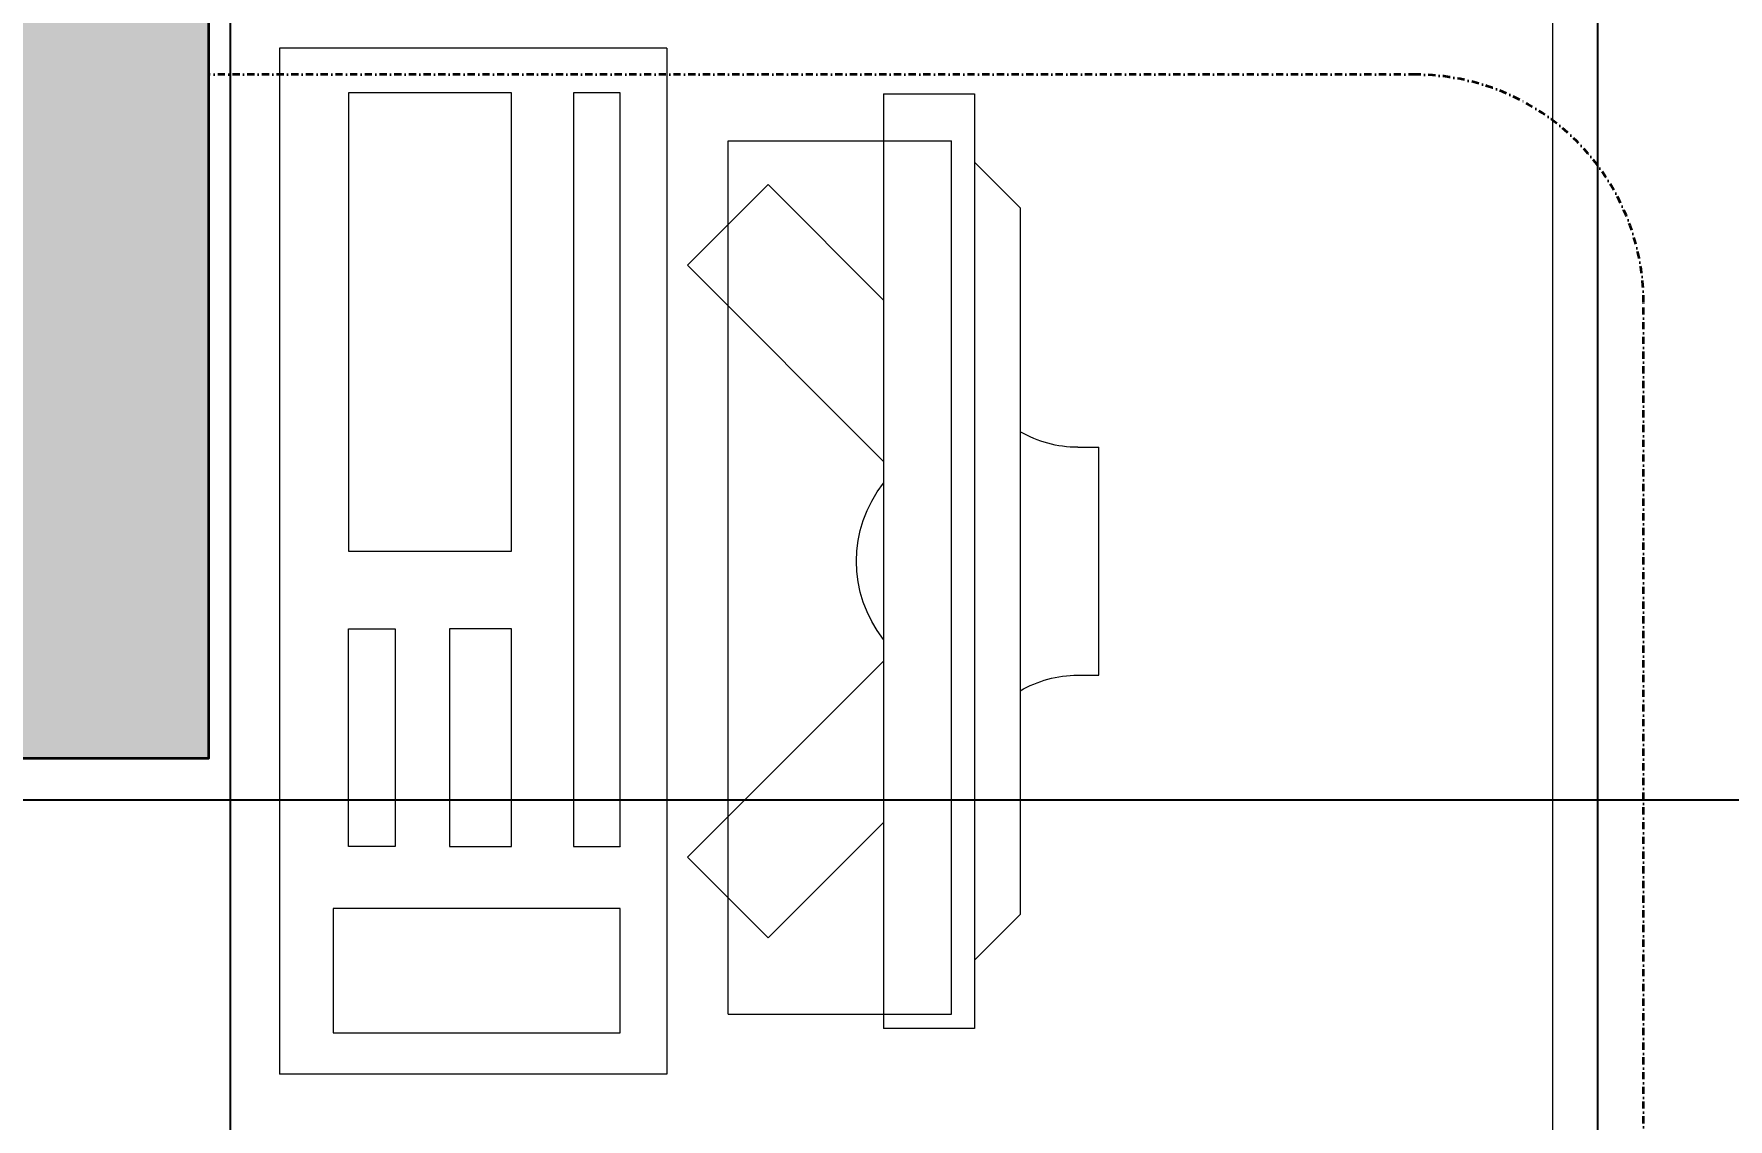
# Model space of a CAD drawing. Extents: x -12260 to 184725, y -29287 to 19916.
# Drawn here: x 39690 to 40433, y -3840 to -3364 of the extents above; entities that cross this region are included whole.
import ezdxf
from ezdxf import colors
from ezdxf.entities.mleader import LeaderData, LeaderLine
from ezdxf.enums import TextEntityAlignment as Align
from ezdxf.math import Vec2, Vec3

# ---------------------------------------------------------------- set-up
doc = ezdxf.new("R2010")
doc.units = 0
doc.header["$LTSCALE"] = 0.25
doc.linetypes.add('DASHDOT', pattern=[25.4, 12.7, -6.35, 0, -6.35])
doc.layers.add('01-First Floor-FUR$0$FALSE CEILING', color=251, linetype='Continuous')
for name, color, linetype, lineweight in [('01-First Floor-FUR$0$LOADING', 253, 'Continuous', 5), ('E-LITE-CIRC-NUMB', 6, 'Continuous', 25), ('E-LITE-CLNG', 150, 'Continuous', 35), ('E-LITE-CLNG-CNDT', 6, 'DASHDOT', 35), ('E-LITE-CTRL', 6, 'Continuous', 25), ('E-LITE-IDEN', 6, 'Continuous', 25), ('E-LITE-TEXT', 6, 'Continuous', 25)]:
    doc.layers.add(name, color=color, linetype=linetype, lineweight=lineweight)
doc.styles.add('DC_Elc_Romans', font='elc_romans.shx', dxfattribs={"width": 0.7})
doc.styles.add('DC_SIMPLEX', font='SIMPLEX.shx', dxfattribs={"width": 0.7})

# ---------------------------------------------------------------- blocks, each defined once
blk = doc.blocks.new('*U215')
h = blk.add_hatch(color=254)
h.dxf.hatch_style = 1
h.paths.add_polyline_path([(-300, 300), (-300, -300), (300, -300), (300, 300)])
edge = h.paths.add_edge_path(flags=16)
edge.add_arc((0, 0), 45, 0, 360)
blk.add_lwpolyline([(-300, 300), (-300, -300), (300, -300), (300, 300)], close=True)
at = {"layer": 'E-LITE-CIRC-NUMB', "style": 'DC_SIMPLEX', "width": 0.7, "flags": 8}
blk.add_attdef('CIRCUIT', text='', height=200, rotation=0, dxfattribs=at).set_placement((-473.9, 300), align=Align.RIGHT)
at = {"layer": 'E-LITE-CTRL', "style": 'DC_SIMPLEX', "width": 0.7, "flags": 8}
blk.add_attdef('CONTROL', (1118.9, -935), '', height=200, rotation=360, dxfattribs=at)
at = {"layer": 'E-LITE-IDEN', "style": 'DC_SIMPLEX', "width": 0.7, "flags": 8}
blk.add_attdef('TYPE', (460.41, 457.65), '', height=200, rotation=360, dxfattribs=at)
blk = doc.blocks.new('DC_Arrow-ArrowEllipse')
at = {"color": 0}
blk.add_ellipse((0, 0), major_axis=(0.4, 0), ratio=0.4, dxfattribs=at)
at = {"color": 0, "ltscale": 0.5}
blk.add_solid([(-1.4, 0.1667), (-0.4, 0), (-1.4, -0.1667)], dxfattribs=at)
blk = doc.blocks.new('01-First Floor-FUR$0$ITCWLS1-P')
at = {"layer": '01-First Floor-FUR$0$LOADING'}
for p, q in [((-0.17, 0.45), (-0.17, 0)), ((-0.17, 0.45), (0, 0.45)), ((0, 0.45), (0, 0)), ((-0.26509, 0.43, 0), (-0.30509, 0.43, 0)), ((-0.30509, 0.43, 0), (-0.30509, 0.02, 0)), ((-0.26509, 0.43, 0), (-0.26509, 0.02, 0)), ((-0.14957, 0.43047), (-0.12914, 0.43047)), ((-0.12914, 0.43047), (-0.12914, 0.40893)), ((-0.197, 0.40939), (-0.295, 0.40939)), ((-0.295, 0.02639), (-0.295, 0.40939)), ((-0.197, 0.02639), (-0.197, 0.40939)), ((-0.32509, 0.38, 0), (-0.30509, 0.4, 0)), ((-0.32509, 0.38, 0), (-0.32509, 0.07, 0)), ((-0.35032, 0.275), (-0.35961, 0.275)), ((-0.35961, 0.175), (-0.35961, 0.275)), ((-0.35032, 0.175), (-0.35961, 0.175)), ((-0.32509, 0.07, 0), (-0.30509, 0.05, 0)), ((-0.197, 0.02639), (-0.295, 0.02639)), ((-0.30509, 0.02, 0), (-0.26509, 0.02, 0)), ((-0.17, 0), (0, 0))]:
    blk.add_line(p, q, dxfattribs=at)
at = {"layer": '01-First Floor-FUR$0$LOADING', "extrusion": (2.48281e-10, 3.18408e-10, -1)}
for p, q in [((-0.26509, 0.33952), (-0.21443, 0.39019)), ((-0.17907, 0.35483), (-0.21443, 0.39019)), ((-0.26509, 0.26881), (-0.17907, 0.35483))]:
    blk.add_line(p, q, dxfattribs=at)
at = {"layer": '01-First Floor-FUR$0$LOADING', "extrusion": (2.48281e-10, -3.18408e-10, -1)}
for p, q in [((-0.26509, 0.18119), (-0.17907, 0.09517)), ((-0.26509, 0.11048), (-0.21443, 0.05981)), ((-0.17907, 0.09517), (-0.21443, 0.05981))]:
    blk.add_line(p, q, dxfattribs=at)
at = {"layer": '01-First Floor-FUR$0$LOADING'}
for points in [[(-0.12914, 0.40893), (-0.12914, 0.09996), (-0.14957, 0.09996), (-0.14957, 0.43047)], [(-0.14957, 0.09997), (-0.14957, 0.09997), (-0.14957, 0.09997), (-0.14957, 0.09997), (-0.14957, 0.09997), (-0.14957, 0.09997), (-0.14957, 0.09997), (-0.14957, 0.09997), (-0.14957, 0.09997)], [(-0.14957, 0.09997), (-0.14957, 0.09997), (-0.14957, 0.09997), (-0.14957, 0.09997), (-0.14957, 0.09997), (-0.14957, 0.09997), (-0.14957, 0.09997), (-0.14957, 0.09997), (-0.14957, 0.09997), (-0.14957, 0.09997), (-0.14957, 0.09997), (-0.14957, 0.09997), (-0.14957, 0.09997), (-0.14957, 0.09997), (-0.14957, 0.09997), (-0.14957, 0.09997), (-0.14957, 0.09997), (-0.14957, 0.09997)], [(-0.14957, 0.09996), (-0.14957, 0.09996), (-0.14957, 0.09996), (-0.14957, 0.09996), (-0.14957, 0.09996), (-0.14957, 0.09996), (-0.14957, 0.09996), (-0.14957, 0.09996), (-0.14957, 0.09996), (-0.14957, 0.09996)], [(-0.14957, 0.09996), (-0.14957, 0.09996), (-0.14957, 0.09996), (-0.14957, 0.09996), (-0.14957, 0.09996), (-0.14957, 0.09996), (-0.14957, 0.09996)], [(-0.14957, 0.09997), (-0.14957, 0.09997), (-0.14957, 0.09997), (-0.14957, 0.09997), (-0.14957, 0.09997), (-0.14957, 0.09997), (-0.14957, 0.09997), (-0.14957, 0.09997), (-0.14957, 0.09997), (-0.14957, 0.09997)], [(-0.14957, 0.09997), (-0.14957, 0.09997), (-0.14957, 0.09997), (-0.14957, 0.09997), (-0.14957, 0.09997), (-0.14957, 0.09997), (-0.14957, 0.09997), (-0.14957, 0.09997), (-0.14957, 0.09997), (-0.14957, 0.09997), (-0.14957, 0.09997), (-0.14957, 0.09997), (-0.14957, 0.09997), (-0.14957, 0.09997), (-0.14957, 0.09997)], [(-0.14957, 0.09997), (-0.14957, 0.09997), (-0.14957, 0.09997), (-0.14957, 0.09997), (-0.14957, 0.09997), (-0.14957, 0.09997), (-0.14957, 0.09997), (-0.14957, 0.09997), (-0.14957, 0.09997), (-0.14957, 0.09997)], [(-0.14957, 0.09997), (-0.14957, 0.09997), (-0.14957, 0.09997), (-0.14957, 0.09997), (-0.14957, 0.09997), (-0.14957, 0.09997), (-0.14957, 0.09997), (-0.14957, 0.09997), (-0.14957, 0.09997), (-0.14957, 0.09997)], [(-0.14957, 0.09996), (-0.14957, 0.09996), (-0.14957, 0.09996), (-0.14957, 0.09996), (-0.14957, 0.09996), (-0.14957, 0.09996), (-0.14957, 0.09996), (-0.14957, 0.09996), (-0.14957, 0.09996), (-0.14957, 0.09996), (-0.14957, 0.09996), (-0.14957, 0.09996), (-0.14957, 0.09996), (-0.14957, 0.09996), (-0.14957, 0.09996), (-0.14957, 0.09996), (-0.14957, 0.09996), (-0.14957, 0.09996), (-0.14957, 0.09997), (-0.14957, 0.09997), (-0.14957, 0.09997), (-0.14957, 0.09997), (-0.14957, 0.09997), (-0.14957, 0.09997), (-0.14957, 0.09997), (-0.14957, 0.09997), (-0.14957, 0.09997), (-0.14957, 0.09997), (-0.14957, 0.09997), (-0.14957, 0.09997), (-0.14957, 0.09997), (-0.14957, 0.09997), (-0.14956, 0.09997), (-0.14956, 0.09997), (-0.14956, 0.09997), (-0.14956, 0.09996), (-0.14956, 0.09996), (-0.14956, 0.09996), (-0.14956, 0.09996), (-0.14956, 0.09996), (-0.14956, 0.09996), (-0.14956, 0.09996), (-0.14956, 0.09996), (-0.14956, 0.09996), (-0.14956, 0.09996), (-0.14956, 0.09996), (-0.14956, 0.09996), (-0.14956, 0.09996), (-0.14957, 0.09996), (-0.14957, 0.09996), (-0.14957, 0.09996), (-0.14957, 0.09996), (-0.14957, 0.09996), (-0.14957, 0.09996)], [(-0.14957, 0.09996), (-0.14957, 0.09996), (-0.14957, 0.09996), (-0.14957, 0.09996), (-0.14957, 0.09996), (-0.14957, 0.09996), (-0.14957, 0.09996), (-0.14957, 0.09996), (-0.14957, 0.09996), (-0.14957, 0.09996), (-0.14957, 0.09997), (-0.14957, 0.09997), (-0.14957, 0.09997), (-0.14957, 0.09996), (-0.14957, 0.09996), (-0.14957, 0.09996), (-0.14957, 0.09996), (-0.14957, 0.09996), (-0.14957, 0.09996), (-0.14957, 0.09997), (-0.14957, 0.09997), (-0.14957, 0.09997), (-0.14957, 0.09997), (-0.14957, 0.09997), (-0.14957, 0.09997), (-0.14957, 0.09997), (-0.14957, 0.09997), (-0.14957, 0.09997), (-0.14957, 0.09997), (-0.14957, 0.09997), (-0.14957, 0.09997), (-0.14957, 0.09997), (-0.14957, 0.09997), (-0.14957, 0.09997), (-0.14957, 0.09997), (-0.14957, 0.09997), (-0.14957, 0.09997), (-0.14957, 0.09997), (-0.14957, 0.09997), (-0.14957, 0.09997), (-0.14957, 0.09997), (-0.14957, 0.09997), (-0.14957, 0.09997), (-0.14957, 0.09997), (-0.14957, 0.09997), (-0.14957, 0.09997), (-0.14957, 0.09997), (-0.14957, 0.09997), (-0.14957, 0.09997), (-0.14957, 0.09997), (-0.14957, 0.09997), (-0.14957, 0.09997), (-0.14957, 0.09997), (-0.14957, 0.09997), (-0.14957, 0.09997), (-0.14957, 0.09997), (-0.14957, 0.09997), (-0.14957, 0.09997), (-0.14957, 0.09997), (-0.14957, 0.09997), (-0.14957, 0.09997), (-0.14957, 0.09997), (-0.14957, 0.09997), (-0.14957, 0.09997), (-0.14957, 0.09997), (-0.14957, 0.09997), (-0.14957, 0.09997), (-0.14957, 0.09997), (-0.14957, 0.09997), (-0.14957, 0.09997), (-0.14957, 0.09997), (-0.14957, 0.09997), (-0.14957, 0.09997), (-0.14957, 0.09997), (-0.14957, 0.09997), (-0.14957, 0.09997), (-0.14957, 0.09997), (-0.14957, 0.09997), (-0.14957, 0.09997), (-0.14957, 0.09997), (-0.14956, 0.09997), (-0.14957, 0.09997), (-0.14957, 0.09997), (-0.14957, 0.09997), (-0.14957, 0.09997), (-0.14956, 0.09997), (-0.14957, 0.09997), (-0.14957, 0.09997), (-0.14957, 0.09997), (-0.14957, 0.09997), (-0.14957, 0.09997), (-0.14957, 0.09997), (-0.14957, 0.09997), (-0.14957, 0.09997), (-0.14957, 0.09997), (-0.14957, 0.09997), (-0.14956, 0.09997), (-0.14957, 0.09996), (-0.14957, 0.09996), (-0.14957, 0.09996), (-0.14956, 0.09996), (-0.14957, 0.09996), (-0.14957, 0.09996), (-0.14957, 0.09996), (-0.14957, 0.09996), (-0.14957, 0.09996), (-0.14957, 0.09996), (-0.14957, 0.09996), (-0.14957, 0.09996), (-0.14957, 0.09996), (-0.14957, 0.09996)], [(-0.14957, 0.09996), (-0.14957, 0.09996), (-0.14957, 0.09996), (-0.14957, 0.09996), (-0.14957, 0.09996), (-0.14957, 0.09996), (-0.14957, 0.09996), (-0.14957, 0.09996)], [(-0.14957, 0.09996), (-0.14957, 0.09996), (-0.14957, 0.09996), (-0.14957, 0.09996), (-0.14957, 0.09996), (-0.14957, 0.09996), (-0.14957, 0.09996), (-0.14957, 0.09996), (-0.14957, 0.09996), (-0.14957, 0.09996), (-0.14957, 0.09996), (-0.14957, 0.09996), (-0.14957, 0.09996), (-0.14957, 0.09996), (-0.14957, 0.09996), (-0.14957, 0.09996), (-0.14957, 0.09996), (-0.14957, 0.09996), (-0.14957, 0.09996), (-0.14957, 0.09996), (-0.14957, 0.09996), (-0.14957, 0.09996), (-0.14957, 0.09996), (-0.14957, 0.09996), (-0.14957, 0.09996), (-0.14957, 0.09996), (-0.14957, 0.09996), (-0.14957, 0.09996), (-0.14957, 0.09996), (-0.14957, 0.09996), (-0.14957, 0.09996), (-0.14957, 0.09996), (-0.14957, 0.09996), (-0.14957, 0.09996), (-0.14957, 0.09996), (-0.14957, 0.09996), (-0.14957, 0.09996), (-0.14957, 0.09996), (-0.14957, 0.09996), (-0.14957, 0.09996), (-0.14957, 0.09996), (-0.14957, 0.09996), (-0.14957, 0.09996), (-0.14957, 0.09996), (-0.14957, 0.09996), (-0.14957, 0.09996), (-0.14957, 0.09996), (-0.14957, 0.09996), (-0.14956, 0.09996), (-0.14956, 0.09996), (-0.14956, 0.09996), (-0.14956, 0.09996), (-0.14957, 0.09996), (-0.14957, 0.09996), (-0.14957, 0.09996), (-0.14957, 0.09996), (-0.14957, 0.09996), (-0.14957, 0.09996), (-0.14956, 0.09996), (-0.14957, 0.09996), (-0.14957, 0.09996), (-0.14957, 0.09996), (-0.14957, 0.09996), (-0.14957, 0.09996), (-0.14957, 0.09996), (-0.14957, 0.09996), (-0.14957, 0.09996), (-0.14957, 0.09996), (-0.14957, 0.09996), (-0.14956, 0.09996), (-0.14956, 0.09996), (-0.14957, 0.09996), (-0.14957, 0.09996), (-0.14957, 0.09996), (-0.14957, 0.09996), (-0.14957, 0.09996), (-0.14957, 0.09996), (-0.14957, 0.09996), (-0.14957, 0.09996), (-0.14957, 0.09996), (-0.14957, 0.09996), (-0.14957, 0.09996), (-0.14957, 0.09996), (-0.14957, 0.09996), (-0.14957, 0.09996), (-0.14957, 0.09996), (-0.14957, 0.09996), (-0.14957, 0.09996), (-0.14957, 0.09996)], [(-0.14957, 0.09996), (-0.14957, 0.09996), (-0.14957, 0.09996), (-0.14957, 0.09996), (-0.14957, 0.09996), (-0.14957, 0.09996), (-0.14957, 0.09996), (-0.14957, 0.09996), (-0.14957, 0.09996), (-0.14957, 0.09996), (-0.14957, 0.09996), (-0.14957, 0.09996)], [(-0.14957, 0.09996), (-0.14957, 0.09996), (-0.14956, 0.09996), (-0.14956, 0.09996), (-0.14956, 0.09996), (-0.14956, 0.09996), (-0.14957, 0.09996)], [(-0.14957, 0.09996), (-0.14957, 0.09996), (-0.14957, 0.09996), (-0.14957, 0.09996), (-0.14957, 0.09996), (-0.14957, 0.09996), (-0.14957, 0.09996), (-0.14957, 0.09996), (-0.14957, 0.09996), (-0.14956, 0.09996), (-0.14956, 0.09996), (-0.14956, 0.09996), (-0.14956, 0.09996), (-0.14956, 0.09996), (-0.14956, 0.09996), (-0.14956, 0.09996), (-0.14957, 0.09996)]]:
    blk.add_lwpolyline(points, dxfattribs=at)
for points in [[(-0.1019, 0.43047), (-0.03039, 0.43047), (-0.03039, 0.22944), (-0.1019, 0.22944)], [(-0.1019, 0.19536), (-0.07466, 0.19536), (-0.07466, 0.09996), (-0.1019, 0.09996)], [(-0.03039, 0.19536), (-0.05082, 0.19536), (-0.05082, 0.09996), (-0.03039, 0.09996)], [(-0.14956, 0.09996), (-0.14956, 0.09996), (-0.14956, 0.09996), (-0.14956, 0.09996), (-0.14956, 0.09996), (-0.14956, 0.09996), (-0.14956, 0.09996), (-0.14956, 0.09996), (-0.14957, 0.09996), (-0.14957, 0.09996), (-0.14957, 0.09996), (-0.14957, 0.09996), (-0.14957, 0.09996), (-0.14957, 0.09996), (-0.14957, 0.09996), (-0.14957, 0.09996), (-0.14957, 0.09996), (-0.14957, 0.09996), (-0.14957, 0.09996), (-0.14957, 0.09996), (-0.14957, 0.09996), (-0.14957, 0.09996), (-0.14957, 0.09996), (-0.14957, 0.09996), (-0.14957, 0.09996), (-0.14957, 0.09996), (-0.14957, 0.09996), (-0.14957, 0.09996), (-0.14957, 0.09996), (-0.14957, 0.09996), (-0.14957, 0.09996), (-0.14957, 0.09996), (-0.14957, 0.09996), (-0.14957, 0.09996), (-0.14957, 0.09996), (-0.14957, 0.09996), (-0.14957, 0.09996), (-0.14957, 0.09996), (-0.14957, 0.09996), (-0.14957, 0.09996), (-0.14957, 0.09996), (-0.14957, 0.09996), (-0.14957, 0.09996), (-0.14957, 0.09996), (-0.14957, 0.09996), (-0.14957, 0.09996), (-0.14957, 0.09996), (-0.14957, 0.09996), (-0.14957, 0.09996), (-0.14957, 0.09996), (-0.14957, 0.09996), (-0.14957, 0.09996), (-0.14957, 0.09996), (-0.14957, 0.09996), (-0.14957, 0.09996), (-0.14957, 0.09996), (-0.14957, 0.09996), (-0.14956, 0.09996), (-0.14956, 0.09996), (-0.14956, 0.09996), (-0.14956, 0.09996), (-0.14956, 0.09996), (-0.14956, 0.09996), (-0.14956, 0.09996), (-0.14956, 0.09996), (-0.14956, 0.09996), (-0.14956, 0.09996), (-0.14956, 0.09996), (-0.14956, 0.09996), (-0.14956, 0.09996), (-0.14956, 0.09996), (-0.14956, 0.09996), (-0.14956, 0.09996), (-0.14956, 0.09996), (-0.14956, 0.09996), (-0.14956, 0.09996), (-0.14956, 0.09996), (-0.14956, 0.09996), (-0.14956, 0.09996), (-0.14956, 0.09996), (-0.14956, 0.09996), (-0.14956, 0.09996), (-0.14956, 0.09996), (-0.14956, 0.09996), (-0.14956, 0.09996), (-0.14956, 0.09996), (-0.14956, 0.09996), (-0.14956, 0.09996), (-0.14956, 0.09996), (-0.14957, 0.09996), (-0.14957, 0.09996), (-0.14957, 0.09996), (-0.14957, 0.09996), (-0.14957, 0.09996), (-0.14957, 0.09996), (-0.14957, 0.09996), (-0.14957, 0.09996), (-0.14957, 0.09996), (-0.14957, 0.09996), (-0.14957, 0.09996), (-0.14957, 0.09996), (-0.14957, 0.09996), (-0.14957, 0.09996), (-0.14957, 0.09996), (-0.14957, 0.09996), (-0.14957, 0.09996), (-0.14957, 0.09996), (-0.14957, 0.09996), (-0.14957, 0.09996), (-0.14957, 0.09996), (-0.14957, 0.09996), (-0.14957, 0.09996), (-0.14957, 0.09996), (-0.14957, 0.09996), (-0.14957, 0.09996), (-0.14957, 0.09996), (-0.14957, 0.09996), (-0.14957, 0.09996), (-0.14957, 0.09996), (-0.14957, 0.09996), (-0.14957, 0.09996), (-0.14957, 0.09996), (-0.14957, 0.09996), (-0.14957, 0.09996), (-0.14957, 0.09996), (-0.14957, 0.09996), (-0.14957, 0.09996), (-0.14957, 0.09996), (-0.14957, 0.09996), (-0.14957, 0.09996), (-0.14957, 0.09996), (-0.14957, 0.09996), (-0.14957, 0.09996), (-0.14957, 0.09996), (-0.14957, 0.09996), (-0.14957, 0.09996), (-0.14957, 0.09996), (-0.14957, 0.09996), (-0.14957, 0.09996), (-0.14957, 0.09996), (-0.14957, 0.09996), (-0.14957, 0.09996), (-0.14957, 0.09996), (-0.14957, 0.09996), (-0.14957, 0.09996), (-0.14957, 0.09996), (-0.14957, 0.09996), (-0.14957, 0.09996), (-0.14957, 0.09996), (-0.14957, 0.09996), (-0.14957, 0.09996), (-0.14957, 0.09996), (-0.14957, 0.09996), (-0.14957, 0.09996), (-0.14956, 0.09996), (-0.14956, 0.09996), (-0.14956, 0.09996), (-0.14956, 0.09996), (-0.14956, 0.09996), (-0.14956, 0.09996), (-0.14956, 0.09996), (-0.14956, 0.09996), (-0.14956, 0.09996), (-0.14956, 0.09996), (-0.14956, 0.09996), (-0.14956, 0.09996), (-0.14956, 0.09996), (-0.14956, 0.09996), (-0.14956, 0.09996), (-0.14956, 0.09996), (-0.14956, 0.09996), (-0.14956, 0.09996), (-0.14956, 0.09996), (-0.14956, 0.09996), (-0.14956, 0.09996), (-0.14956, 0.09996), (-0.14956, 0.09996), (-0.14956, 0.09996), (-0.14956, 0.09996), (-0.14956, 0.09996), (-0.14956, 0.09996), (-0.14956, 0.09996), (-0.14956, 0.09996), (-0.14956, 0.09996), (-0.14956, 0.09996), (-0.14956, 0.09996), (-0.14956, 0.09996), (-0.14956, 0.09996), (-0.14956, 0.09996), (-0.14956, 0.09996), (-0.14956, 0.09996), (-0.14956, 0.09996), (-0.14956, 0.09996), (-0.14956, 0.09996), (-0.14956, 0.09996), (-0.14956, 0.09996), (-0.14956, 0.09996), (-0.14956, 0.09996), (-0.14956, 0.09996), (-0.14956, 0.09996), (-0.14956, 0.09996), (-0.14957, 0.09996), (-0.14957, 0.09996), (-0.14957, 0.09996), (-0.14957, 0.09996), (-0.14957, 0.09996), (-0.14957, 0.09996), (-0.14957, 0.09996), (-0.14957, 0.09996), (-0.14957, 0.09996), (-0.14957, 0.09996), (-0.14957, 0.09996), (-0.14957, 0.09996), (-0.14957, 0.09996), (-0.14957, 0.09996), (-0.14957, 0.09996), (-0.14957, 0.09996), (-0.14957, 0.09996), (-0.14957, 0.09996), (-0.14957, 0.09996), (-0.14957, 0.09996), (-0.14957, 0.09996), (-0.14957, 0.09996), (-0.14957, 0.09996), (-0.14957, 0.09996), (-0.14957, 0.09996), (-0.14957, 0.09996), (-0.14957, 0.09996), (-0.14957, 0.09996), (-0.14957, 0.09996), (-0.14957, 0.09996), (-0.14957, 0.09996), (-0.14957, 0.09996), (-0.14957, 0.09996), (-0.14957, 0.09996), (-0.14956, 0.09996), (-0.14956, 0.09996), (-0.14956, 0.09996), (-0.14956, 0.09996), (-0.14956, 0.09996), (-0.14956, 0.09996), (-0.14956, 0.09996), (-0.14956, 0.09996), (-0.14956, 0.09996), (-0.14956, 0.09996), (-0.14956, 0.09996), (-0.14956, 0.09996), (-0.14956, 0.09996), (-0.14956, 0.09996), (-0.14956, 0.09996), (-0.14956, 0.09996), (-0.14956, 0.09996), (-0.14956, 0.09996), (-0.14956, 0.09996), (-0.14956, 0.09996), (-0.14956, 0.09996), (-0.14956, 0.09996), (-0.14956, 0.09996), (-0.14956, 0.09996), (-0.14956, 0.09996), (-0.14956, 0.09996), (-0.14956, 0.09996), (-0.14956, 0.09996), (-0.14956, 0.09996), (-0.14956, 0.09996), (-0.14956, 0.09996), (-0.14956, 0.09996), (-0.14956, 0.09996), (-0.14956, 0.09996), (-0.14956, 0.09996), (-0.14956, 0.09996), (-0.14956, 0.09996), (-0.14956, 0.09996), (-0.14956, 0.09996), (-0.14956, 0.09996), (-0.14956, 0.09996), (-0.14956, 0.09996)], [(-0.14957, 0.09996), (-0.14957, 0.09996), (-0.14957, 0.09996), (-0.14957, 0.09996), (-0.14957, 0.09996), (-0.14957, 0.09996), (-0.14957, 0.09996), (-0.14957, 0.09996), (-0.14957, 0.09996), (-0.14957, 0.09996), (-0.14957, 0.09996), (-0.14957, 0.09996), (-0.14957, 0.09996), (-0.14957, 0.09996), (-0.14957, 0.09996), (-0.14957, 0.09996), (-0.14957, 0.09996), (-0.14957, 0.09996), (-0.14957, 0.09996), (-0.14957, 0.09996), (-0.14957, 0.09996), (-0.14957, 0.09996), (-0.14957, 0.09996), (-0.14957, 0.09996), (-0.14957, 0.09996), (-0.14957, 0.09996), (-0.14957, 0.09996), (-0.14957, 0.09996), (-0.14957, 0.09996), (-0.14957, 0.09996), (-0.14957, 0.09996), (-0.14957, 0.09996), (-0.14957, 0.09996), (-0.14957, 0.09996), (-0.14957, 0.09996), (-0.14957, 0.09996), (-0.14957, 0.09996), (-0.14957, 0.09996), (-0.14957, 0.09996), (-0.14957, 0.09996), (-0.14957, 0.09996), (-0.14957, 0.09996), (-0.14957, 0.09996), (-0.14957, 0.09996), (-0.14957, 0.09996), (-0.14957, 0.09996), (-0.14957, 0.09996), (-0.14957, 0.09996), (-0.14957, 0.09996), (-0.14957, 0.09996), (-0.14957, 0.09996), (-0.14957, 0.09996), (-0.14957, 0.09996), (-0.14957, 0.09996), (-0.14957, 0.09996), (-0.14957, 0.09996), (-0.14957, 0.09996), (-0.14957, 0.09996), (-0.14957, 0.09996), (-0.14957, 0.09996), (-0.14957, 0.09996), (-0.14957, 0.09996), (-0.14957, 0.09996), (-0.14957, 0.09996), (-0.14957, 0.09996), (-0.14957, 0.09996), (-0.14957, 0.09996), (-0.14957, 0.09996), (-0.14957, 0.09996), (-0.14957, 0.09996), (-0.14957, 0.09996), (-0.14957, 0.09996), (-0.14957, 0.09996), (-0.14957, 0.09996), (-0.14957, 0.09996), (-0.14957, 0.09996), (-0.14957, 0.09996), (-0.14957, 0.09996), (-0.14957, 0.09996), (-0.14957, 0.09996), (-0.14957, 0.09996), (-0.14957, 0.09996), (-0.14957, 0.09996), (-0.14957, 0.09996), (-0.14957, 0.09996), (-0.14957, 0.09996), (-0.14957, 0.09996), (-0.14957, 0.09996), (-0.14957, 0.09996), (-0.14957, 0.09996), (-0.14957, 0.09996), (-0.14957, 0.09996), (-0.14957, 0.09996), (-0.14957, 0.09996), (-0.14957, 0.09996), (-0.14957, 0.09996), (-0.14957, 0.09996), (-0.14957, 0.09996), (-0.14957, 0.09996), (-0.14957, 0.09996), (-0.14957, 0.09996), (-0.14957, 0.09996), (-0.14957, 0.09996), (-0.14957, 0.09996), (-0.14957, 0.09996), (-0.14957, 0.09996), (-0.14957, 0.09996), (-0.14957, 0.09996), (-0.14957, 0.09996), (-0.14957, 0.09996), (-0.14957, 0.09996), (-0.14957, 0.09996), (-0.14957, 0.09996), (-0.14957, 0.09996), (-0.14957, 0.09996), (-0.14957, 0.09996), (-0.14957, 0.09996), (-0.14957, 0.09996), (-0.14957, 0.09996), (-0.14957, 0.09996), (-0.14957, 0.09996), (-0.14957, 0.09996), (-0.14957, 0.09996), (-0.14957, 0.09996), (-0.14957, 0.09996), (-0.14957, 0.09996), (-0.14957, 0.09996), (-0.14957, 0.09996), (-0.14957, 0.09996), (-0.14957, 0.09996), (-0.14957, 0.09996), (-0.14957, 0.09996), (-0.14957, 0.09996), (-0.14957, 0.09996), (-0.14957, 0.09996), (-0.14957, 0.09996), (-0.14957, 0.09996), (-0.14957, 0.09996), (-0.14957, 0.09996), (-0.14957, 0.09996), (-0.14957, 0.09996), (-0.14957, 0.09996), (-0.14957, 0.09996), (-0.14957, 0.09996), (-0.14957, 0.09996), (-0.14957, 0.09996), (-0.14957, 0.09996), (-0.14957, 0.09996), (-0.14957, 0.09996), (-0.14957, 0.09996), (-0.14957, 0.09996), (-0.14957, 0.09996), (-0.14957, 0.09996), (-0.14957, 0.09996), (-0.14957, 0.09996), (-0.14957, 0.09996), (-0.14957, 0.09996), (-0.14957, 0.09996), (-0.14957, 0.09996), (-0.14957, 0.09996), (-0.14957, 0.09996), (-0.14957, 0.09996), (-0.14957, 0.09996), (-0.14957, 0.09996), (-0.14957, 0.09996), (-0.14957, 0.09996), (-0.14957, 0.09996), (-0.14957, 0.09996), (-0.14957, 0.09996), (-0.14957, 0.09996), (-0.14957, 0.09996), (-0.14957, 0.09996), (-0.14957, 0.09996), (-0.14957, 0.09996), (-0.14957, 0.09996), (-0.14957, 0.09996), (-0.14957, 0.09996), (-0.14957, 0.09996), (-0.14957, 0.09996), (-0.14957, 0.09996), (-0.14957, 0.09996), (-0.14957, 0.09996), (-0.14957, 0.09996), (-0.14957, 0.09996), (-0.14957, 0.09996), (-0.14957, 0.09996), (-0.14957, 0.09996), (-0.14957, 0.09996), (-0.14957, 0.09996), (-0.14957, 0.09996), (-0.14957, 0.09996), (-0.14957, 0.09996), (-0.14957, 0.09996), (-0.14957, 0.09996), (-0.14957, 0.09996), (-0.14957, 0.09996), (-0.14957, 0.09996), (-0.14957, 0.09996), (-0.14957, 0.09996), (-0.14957, 0.09996), (-0.14957, 0.09996), (-0.14957, 0.09996), (-0.14957, 0.09996), (-0.14957, 0.09996), (-0.14957, 0.09996), (-0.14957, 0.09996), (-0.14957, 0.09996), (-0.14957, 0.09996), (-0.14957, 0.09996), (-0.14957, 0.09996), (-0.14957, 0.09996), (-0.14957, 0.09996), (-0.14957, 0.09996), (-0.14957, 0.09996)], [(-0.14957, 0.09996), (-0.14957, 0.09996), (-0.14957, 0.09996), (-0.14957, 0.09996), (-0.14957, 0.09996), (-0.14957, 0.09996), (-0.14957, 0.09996), (-0.14957, 0.09996), (-0.14957, 0.09996), (-0.14957, 0.09996), (-0.14957, 0.09996), (-0.14957, 0.09996), (-0.14957, 0.09996), (-0.14957, 0.09996), (-0.14957, 0.09996), (-0.14957, 0.09996), (-0.14957, 0.09996), (-0.14957, 0.09996), (-0.14957, 0.09996), (-0.14957, 0.09996), (-0.14957, 0.09996), (-0.14957, 0.09996), (-0.14957, 0.09996), (-0.14957, 0.09996), (-0.14957, 0.09996), (-0.14957, 0.09996), (-0.14957, 0.09996), (-0.14957, 0.09996), (-0.14957, 0.09996), (-0.14957, 0.09996), (-0.14957, 0.09996), (-0.14957, 0.09996), (-0.14957, 0.09996), (-0.14957, 0.09996), (-0.14957, 0.09996), (-0.14957, 0.09996), (-0.14957, 0.09996), (-0.14957, 0.09996), (-0.14957, 0.09996), (-0.14957, 0.09996), (-0.14957, 0.09996), (-0.14957, 0.09996), (-0.14957, 0.09996), (-0.14957, 0.09996), (-0.14957, 0.09996), (-0.14957, 0.09996), (-0.14957, 0.09996), (-0.14957, 0.09996), (-0.14957, 0.09996), (-0.14957, 0.09996), (-0.14957, 0.09996), (-0.14957, 0.09996), (-0.14957, 0.09996), (-0.14957, 0.09996), (-0.14957, 0.09996), (-0.14957, 0.09996), (-0.14957, 0.09996), (-0.14957, 0.09996), (-0.14957, 0.09996), (-0.14957, 0.09996), (-0.14957, 0.09996), (-0.14957, 0.09996), (-0.14957, 0.09996), (-0.14957, 0.09996), (-0.14957, 0.09996), (-0.14957, 0.09996), (-0.14957, 0.09996), (-0.14957, 0.09996), (-0.14957, 0.09996), (-0.14957, 0.09996), (-0.14957, 0.09996), (-0.14957, 0.09996), (-0.14957, 0.09996), (-0.14957, 0.09996), (-0.14957, 0.09996), (-0.14957, 0.09996), (-0.14957, 0.09996), (-0.14957, 0.09996), (-0.14957, 0.09996), (-0.14957, 0.09996), (-0.14957, 0.09996), (-0.14957, 0.09996), (-0.14957, 0.09996), (-0.14957, 0.09996), (-0.14957, 0.09996), (-0.14957, 0.09996), (-0.14957, 0.09996), (-0.14957, 0.09996), (-0.14957, 0.09996), (-0.14957, 0.09996), (-0.14957, 0.09996), (-0.14957, 0.09996), (-0.14957, 0.09996), (-0.14957, 0.09996), (-0.14957, 0.09996), (-0.14957, 0.09996), (-0.14957, 0.09996), (-0.14957, 0.09996), (-0.14957, 0.09996), (-0.14957, 0.09996), (-0.14957, 0.09996), (-0.14957, 0.09996), (-0.14957, 0.09996), (-0.14957, 0.09996), (-0.14957, 0.09996), (-0.14957, 0.09996), (-0.14957, 0.09996), (-0.14957, 0.09996), (-0.14957, 0.09996), (-0.14957, 0.09996), (-0.14957, 0.09996), (-0.14957, 0.09996), (-0.14957, 0.09996), (-0.14957, 0.09996), (-0.14957, 0.09996), (-0.14957, 0.09996), (-0.14957, 0.09996), (-0.14957, 0.09996), (-0.14957, 0.09996), (-0.14957, 0.09996), (-0.14957, 0.09996), (-0.14957, 0.09996), (-0.14957, 0.09996), (-0.14957, 0.09996), (-0.14957, 0.09996), (-0.14957, 0.09996), (-0.14957, 0.09996), (-0.14957, 0.09996), (-0.14957, 0.09996), (-0.14957, 0.09996), (-0.14957, 0.09996), (-0.14957, 0.09996), (-0.14957, 0.09996), (-0.14957, 0.09996), (-0.14957, 0.09996), (-0.14957, 0.09996), (-0.14957, 0.09996), (-0.14957, 0.09996), (-0.14957, 0.09996), (-0.14957, 0.09996), (-0.14957, 0.09996), (-0.14957, 0.09996), (-0.14957, 0.09996), (-0.14957, 0.09996), (-0.14957, 0.09996), (-0.14957, 0.09996), (-0.14957, 0.09996), (-0.14957, 0.09996), (-0.14957, 0.09996), (-0.14957, 0.09996), (-0.14957, 0.09996), (-0.14957, 0.09996), (-0.14957, 0.09996), (-0.14957, 0.09996), (-0.14957, 0.09996), (-0.14957, 0.09996), (-0.14957, 0.09996), (-0.14957, 0.09996), (-0.14957, 0.09996), (-0.14957, 0.09996), (-0.14957, 0.09996), (-0.14957, 0.09996), (-0.14957, 0.09996), (-0.14957, 0.09996), (-0.14957, 0.09996), (-0.14957, 0.09996), (-0.14957, 0.09996), (-0.14957, 0.09996), (-0.14957, 0.09996), (-0.14957, 0.09996), (-0.14957, 0.09996), (-0.14957, 0.09996), (-0.14957, 0.09996), (-0.14957, 0.09996), (-0.14957, 0.09996), (-0.14957, 0.09996), (-0.14957, 0.09996), (-0.14957, 0.09996), (-0.14957, 0.09996), (-0.14957, 0.09996), (-0.14957, 0.09996), (-0.14957, 0.09996), (-0.14957, 0.09996), (-0.14957, 0.09996), (-0.14957, 0.09996), (-0.14957, 0.09996), (-0.14957, 0.09996), (-0.14957, 0.09996), (-0.14957, 0.09996), (-0.14957, 0.09996), (-0.14957, 0.09996), (-0.14957, 0.09996), (-0.14957, 0.09996), (-0.14957, 0.09996), (-0.14957, 0.09996), (-0.14957, 0.09996), (-0.14957, 0.09996), (-0.14957, 0.09996), (-0.14957, 0.09996), (-0.14957, 0.09996), (-0.14957, 0.09996), (-0.14957, 0.09996), (-0.14957, 0.09996), (-0.14957, 0.09996), (-0.14957, 0.09996), (-0.14957, 0.09996), (-0.14957, 0.09996), (-0.14957, 0.09996), (-0.14957, 0.09996), (-0.14957, 0.09996), (-0.14957, 0.09996), (-0.14957, 0.09996), (-0.14957, 0.09996), (-0.14957, 0.09996), (-0.14957, 0.09996), (-0.14957, 0.09996), (-0.14957, 0.09996), (-0.14957, 0.09996), (-0.14957, 0.09996)], [(-0.14957, 0.0727), (-0.02358, 0.0727), (-0.02358, 0.01818), (-0.14957, 0.01818)]]:
    blk.add_lwpolyline(points, close=True, dxfattribs=at)
for centre, radius, start, end in [((-0.35032, 0.325), 0.05, 270, 300.30934), ((-0.3089, 0.225), 0.05564, 321.94311, 38.05689), ((-0.35032, 0.125), 0.05, 59.69066, 90)]:
    blk.add_arc(centre, radius, start, end, dxfattribs=at)
blk = doc.blocks.new('01-First Floor-FUR$0$GF21043-P')
at = {"color": 0}
blk.add_line((0.8, 0.75), (-0.8, 0.75), dxfattribs=at)
blk = doc.blocks.new('01-First Floor-FUR')
at = {"layer": '01-First Floor-FUR$0$FALSE CEILING', "linetype": 'Continuous'}
for p, q in [((39776, -6100), (39776, -2810)), ((40376, -6100), (40376, -2810)), ((38576, -3700), (42776, -3700))]:
    blk.add_line(p, q, dxfattribs=at)
at = {"layer": '01-First Floor-FUR$0$LOADING', "extrusion": (1.19929e-18, 8.17187e-07, 1), "xscale": -1000.000000000003, "yscale": 1000.000000000003, "zscale": 1000.000000000003, "rotation": 270}
blk.add_blockref('01-First Floor-FUR$0$GF21043-P', (39606, -3610, -0.11), dxfattribs=at)
at = {"layer": '01-First Floor-FUR$0$LOADING', "extrusion": (2.20203e-06, 2.34751e-05, 1), "xscale": -1000.000000000001, "yscale": 1000.000000000002, "zscale": 1000.000000000003, "rotation": 0.001410763692106798}
blk.add_blockref('01-First Floor-FUR$0$ITCWLS1-P', (39797.38, -3820.38, -0.1), dxfattribs=at)

msp = doc.modelspace()

# ---------------------------------------------------------------- linework, layer by layer
at = {"layer": 'E-LITE-CLNG-CNDT', "color": 1, "elevation": -0.1}
msp.add_lwpolyline([(41566.24, -6721.87), (40495.97, -6721.87, -0.414214), (40395.97, -6621.87), (40395.97, -3481.87, 0.414214), (40295.97, -3381.87), (39766.25, -3381.87)], format="xyb", dxfattribs=at)

# ---------------------------------------------------------------- block references
at = {"layer": 'E-LITE-CLNG', "xscale": -1}
msp.add_blockref('*U215', (39466.25, -3381.87, -0.1), dxfattribs=at)
at = {"layer": 'E-LITE-CLNG-CNDT'}
msp.add_blockref('01-First Floor-FUR', (0, 0), dxfattribs=at)

# ---------------------------------------------------------------- leaders
at = {"layer": 'E-LITE-TEXT'}
ml = msp.add_multileader_mtext('Standard', dxfattribs=at)
ml.set_content('U10 TO U20 DOWN TO GF ', color=256, style='DC_Elc_Romans')
ml.set_leader_properties(color=45)
ml.set_arrow_properties(name='DC_Arrow-ArrowEllipse')
ml.build(insert=Vec2(0, 0))
ml.multileader.update_dxf_attribs({"dogleg_length": 2, "arrow_head_size": 200, "scale": 100})
ctx = ml.context
ctx.base_point, ctx.scale, ctx.char_height, ctx.arrow_head_size, ctx.landing_gap_size, ctx.plane_origin = Vec3(24592.75, -3168.35), 100, 200, 200, 200, Vec3(8849.35, -2456.04)
notes = []
notes.append((ctx, [(0, (1, 1, 0), (24392.75, -3168.35), (1, 0), 200, [(0, [(24016.18, -4128.04)], 0, [])])]))
ctx.mtext.insert, ctx.mtext.width, ctx.mtext.flow_direction = Vec3(24792.75, -3068.35), 1599.3222, 5
for ctx, leaders in notes:
    for number, flags, end, landing, length, lines in leaders:
        leader = LeaderData()
        leader.index, (leader.has_last_leader_line, leader.has_dogleg_vector, leader.attachment_direction) = number, flags
        leader.last_leader_point, leader.dogleg_vector, leader.dogleg_length = Vec3(end), Vec3(landing), length
        for number, points, colour, breaks in lines:
            line = LeaderLine()
            line.index, line.vertices, line.color, line.breaks = number, Vec3.list(points), colors.encode_raw_color(colour), breaks
            leader.lines.append(line)
        ctx.leaders.append(leader)

doc.saveas('drawing.dxf')
